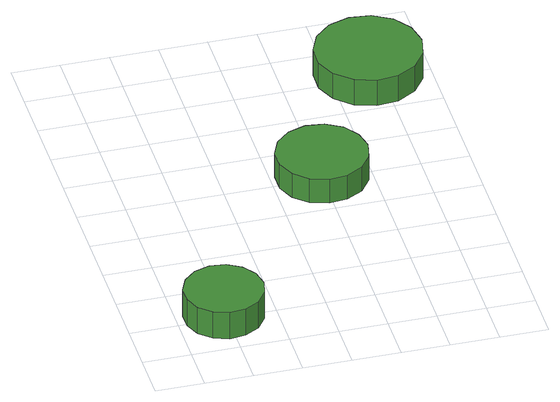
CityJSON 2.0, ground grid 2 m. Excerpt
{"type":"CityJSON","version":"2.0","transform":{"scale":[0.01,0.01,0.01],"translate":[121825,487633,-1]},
"CityObjects":{
"tree1":{"type":"SolitaryVegetationObject","attributes":{"function":"something"},"geometry":[{"type":"MultiSurface","lod":"1","boundaries":[[[0,1,2,3,4,5,6,7,8,9,10,11,12,13,14]],[[15,16,17,18,19,20,21,22,23,24,25,26,27,28,29]],[[0,29,28,1]],[[1,28,27,2]],[[2,27,26,3]],[[3,26,25,4]],[[4,25,24,5]],[[5,24,23,6]],[[6,23,22,7]],[[7,22,21,8]],[[8,21,20,9]],[[9,20,19,10]],[[10,19,18,11]],[[11,18,17,12]],[[12,17,16,13]],[[13,16,15,14]],[[14,15,29,0]]]}]},
"tree2":{"type":"SolitaryVegetationObject","attributes":{"function":"something"},"geometry":[{"type":"MultiSurface","lod":"1","boundaries":[[[30,31,32,33,34,35,36,37,38,39,40,41,42,43,44]],[[45,46,47,48,49,50,51,52,53,54,55,56,57,58,59]],[[30,59,58,31]],[[31,58,57,32]],[[32,57,56,33]],[[33,56,55,34]],[[34,55,54,35]],[[35,54,53,36]],[[36,53,52,37]],[[37,52,51,38]],[[38,51,50,39]],[[39,50,49,40]],[[40,49,48,41]],[[41,48,47,42]],[[42,47,46,43]],[[43,46,45,44]],[[44,45,59,30]]]}]},
"tree3":{"type":"SolitaryVegetationObject","attributes":{"function":"something"},"geometry":[{"type":"MultiSurface","lod":"1","boundaries":[[[60,61,62,63,64,65,66,67,68,69,70,71,72,73,74]],[[75,76,77,78,79,80,81,82,83,84,85,86,87,88,89]],[[60,89,88,61]],[[61,88,87,62]],[[62,87,86,63]],[[63,86,85,64]],[[64,85,84,65]],[[65,84,83,66]],[[66,83,82,67]],[[67,82,81,68]],[[68,81,80,69]],[[69,80,79,70]],[[70,79,78,71]],[[71,78,77,72]],[[72,77,76,73]],[[73,76,75,74]],[[74,75,89,60]]]}]}
},
"vertices":[
[353,224,209],[339,290,209],[299,345,209],[240,379,209],[173,386,209],[109,365,209],[59,320,209],[31,258,209],[31,191,209],[59,129,209],[109,84,209],[173,63,209],[240,70,209],[299,104,209],[339,158,209],[339,158,82],[299,104,82],[240,70,82],[173,63,82],[109,84,82],[59,129,82],[31,191,82],[31,258,82],[59,320,82],[109,365,82],[173,386,82],[240,379,82],[299,345,82],[339,290,82],[353,224,82],
[989,1021,199],[972,1097,199],[927,1160,199],[859,1199,199],[782,1207,199],[708,1183,199],[650,1131,199],[619,1060,199],[619,982,199],[650,911,199],[708,859,199],[782,835,199],[859,843,199],[927,882,199],[972,945,199],[972,945,84],[927,882,84],[859,843,84],[782,835,84],[708,859,84],[650,911,84],[619,982,84],[619,1060,84],[650,1131,84],[708,1183,84],[782,1207,84],[859,1199,84],[927,1160,84],[972,1097,84],[989,1021,84],
[1371,1631,209],[1352,1720,209],[1299,1793,209],[1220,1839,209],[1130,1848,209],[1044,1820,209],[976,1759,209],[939,1676,209],[939,1586,209],[976,1503,209],[1044,1442,209],[1130,1414,209],[1220,1423,209],[1299,1469,209],[1352,1542,209],[1352,1542,86],[1299,1469,86],[1220,1423,86],[1130,1414,86],[1044,1442,86],[976,1503,86],[939,1586,86],[939,1676,86],[976,1759,86],[1044,1820,86],[1130,1848,86],[1220,1839,86],[1299,1793,86],[1352,1720,86],[1371,1631,86]
]}
